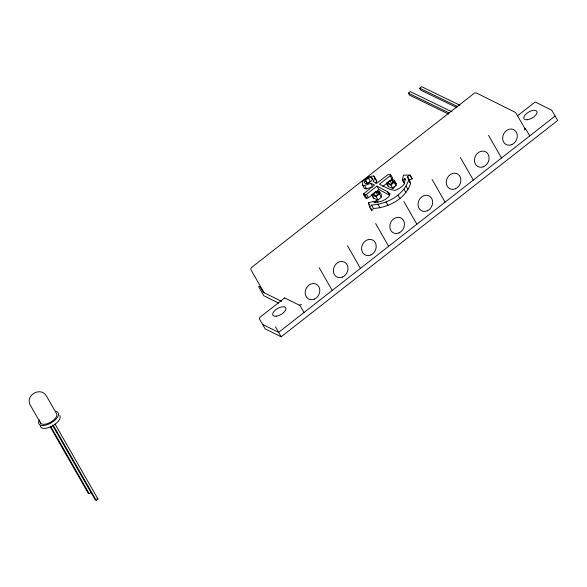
<?xml version="1.0" encoding="UTF-8"?>
<svg xmlns="http://www.w3.org/2000/svg" width="587" height="587" viewBox="0 0 587 587"><rect width="100%" height="100%" fill="white"/><g stroke="black" fill="none" stroke-linecap="round" stroke-linejoin="round"><path stroke-width="0.88" d="M259.307 318.492L259.88 317.318L284.57 297.998M381.257 197.195L379.312 193.798L379.496 191.487L377.602 191.237L375.416 191.868L371.652 194.811L373.596 198.208L378.101 200.101L381.257 197.195L381.44 194.884L379.496 191.487M373.846 195.5L373.068 194.143L376.282 195.735L377.896 194.473L378.828 192.874L377.742 191.993C373.332 192.301 370.94 197.137 366.846 198.296L365.562 198.002L363.617 194.605L363.749 193.644L374.594 184.934L370.771 183.386L364.542 185.448L362.48 185.11L362.194 181.875L364.806 179.395L369.348 176.496L373.868 175.99L376.766 181.229L375.79 183.423M396.034 185.631L394.09 182.234L394.347 180.304L393.165 179.717L390.194 180.304L386.437 183.247L388.381 186.644L392.879 188.537L396.034 185.631L396.291 183.702L394.347 180.304M410.144 175.087L407.488 176.511L409.433 179.908L412.162 178.859L410.144 175.087L403.394 175.168L402.315 180.128L402.821 180.385L404.634 178.536L405.14 178.786L404.494 183.614L402.484 186.057L399.527 188.368L394.677 190.43L389.541 189.256L379.385 184.223L390.135 175.806L390.465 174.251L387.934 174.721L376.744 183.254L373.193 181.493L374.822 177.832L373.868 175.99M390.649 180.326L392.079 179.204L392.409 177.648L390.465 174.251M409.433 179.908L410.57 183.562C405.478 198.773 388.748 207.549 373.493 208.466L371.754 210.689L369.803 207.292L371.549 205.068C386.804 204.151 403.533 195.376 408.625 180.172L407.488 176.511M39.534 419.793L38.815 421.217A11.138 5.18 -29.8 0 0 51.531 422.677A11.138 5.18 -29.8 0 0 55.369 411.326M365.283 180.319L364.153 182.506L365.745 183.636L368.541 182.968L371.666 180.737L372.804 178.551L371.211 177.413L368.409 178.088L365.283 180.319L367.235 183.716M371.652 194.811L376.157 196.704L379.312 193.798M386.437 183.247L390.935 185.14L394.09 182.234M448.688 114.12L409.513 95.131L408.383 93.157L410.328 91.631L451.946 111.809M456.855 107.634L420.806 90.163L419.676 88.189L421.62 86.663L459.973 105.286M363.617 194.605L364.901 194.899L366.486 194.312L376.964 186.108L387.53 191.692L390.113 194.003L388.777 196.777L385.556 199.301L381.748 201.194L373.897 202.794L376.751 200.776L377.918 202.816M374.719 192.785L378.909 189.506L389.474 195.089L387.53 191.692M382.761 186.497L387.06 183.129M393.371 187.29L394.618 186.306M517.33 115.896L535.205 102.006L551.641 110.151M555.119 116.057L278.62 332.374L262.624 324.45M259.439 318.88L265.155 328.867L281.151 336.799L557.65 120.482L551.934 110.495M50.203 426.8L88.233 493.285L89.305 493.814L90.992 492.493M52.316 424.959L95.197 499.808L96.268 500.337L97.963 499.009L55.002 424.005M390.164 180.979L387.581 182.784L390.795 184.384L392.674 182.909L393.444 181.229L391.918 180.473L390.164 180.979L391.72 183.694M362.48 185.11L364.424 188.508L366.486 188.845L372.716 186.783L370.771 183.386M369.803 207.292L368.357 202.801L376.751 200.776M419.676 88.189L457.361 106.46M408.383 93.157L449.187 112.939M395.11 183.115L396.291 183.702M304.015 312.511L300.83 306.95A1.856 0.492 52 0 0 299.121 305.079L284.9 298.027A1.856 0.492 52 0 0 284.541 298.365M281.643 301.417L263.314 292.333L260.268 287.006L259.109 286.434A1.856 0.492 52 0 0 259.043 287.425L263.805 295.738L278.598 303.075M96.892 498.48L97.963 499.009M529.723 135.927L526.539 130.358A1.856 0.492 52 0 0 524.837 128.494A1.856 0.866 -29.8 0 1 524.308 130.035M525.013 128.648L515.584 112.469L476.328 92.937L474.56 93.017L251.302 267.679L250.774 268.912L251.031 269.939L264.018 292.62A1.856 0.866 -29.8 0 0 264.201 292.774M488.523 135.318L501.511 157.998M460.311 157.389L473.298 180.07M432.091 179.461L445.085 202.141M410.218 175.462L412.162 178.859M408.625 180.172L410.57 183.562M404.634 178.536L405.412 179.893M402.821 180.385L404.766 183.782L402.315 180.128M406.028 186.094L407.972 189.491M403.988 189.205L405.933 192.602M390.135 175.806L392.079 179.204M391.918 180.473L393.085 182.513M403.878 201.539L416.865 224.219M398.015 195.178L399.96 198.575M390.935 185.14L392.879 188.537M386.606 183.335L388.55 186.732M374.822 177.832L376.766 181.229M376.964 186.108L378.909 189.506M386.041 201.95L387.985 205.347M371.211 177.413L372.378 179.453M377.742 191.993L378.916 194.033M368.409 178.088L370.36 181.486L367.499 183.504L365.554 180.106M376.091 192.206L377.646 194.921M376.157 196.704L378.101 200.101M373.332 193.93L374.117 195.288M378.057 204.518L380.002 207.915M371.82 194.899L373.765 198.296M364.542 185.448L366.486 188.845M366.486 194.312L368.431 197.709M371.549 205.068L373.493 208.466M364.901 194.899L366.846 198.296M363.749 193.644L364.916 195.676M368.357 202.801L369.531 204.834M375.665 223.61L388.653 246.291M347.453 245.682L360.44 268.362M319.24 267.76L332.227 290.44M275.435 326.812L281.151 336.799M53.314 425.333L96.268 500.337M50.629 426.287L89.305 493.814M40.613 423.168L30.641 405.764C24.155 395.689 40.76 385.732 46.571 396.24L56.535 413.644A9.282 4.314 -29.8 0 1 49.976 422.552A9.282 4.314 -29.8 0 1 40.246 422.082M371.028 208.444L371.754 210.689M301.417 304.418A1.856 0.866 -29.8 0 1 299.121 305.079M59.764 415.545A11.138 5.18 -29.8 0 1 51.891 426.235A11.138 5.18 -29.8 0 1 40.209 425.67M511.886 144.607A8.357 7.066 -63.6 0 0 515.159 130.659A8.357 7.066 -63.6 0 0 502.89 136.089A8.357 7.066 -63.6 0 0 511.886 144.607M527.309 119.741A7.426 3.449 -29.8 0 0 537.083 112.095A7.426 3.449 -29.8 0 0 526.869 113.276A7.426 3.449 -29.8 0 0 527.309 119.741M455.461 188.75A8.357 7.066 -63.6 0 0 458.733 174.809A8.357 7.066 -63.6 0 0 446.465 180.238A8.357 7.066 -63.6 0 0 455.461 188.75M314.39 299.121A8.357 7.066 -63.6 0 0 317.662 285.172A8.357 7.066 -63.6 0 0 305.394 290.602A8.357 7.066 -63.6 0 0 314.39 299.121M370.823 254.971A8.357 7.066 -63.6 0 0 374.088 241.03A8.357 7.066 -63.6 0 0 361.819 246.459A8.357 7.066 -63.6 0 0 370.823 254.971M399.035 232.9A8.357 7.066 -63.6 0 0 402.308 218.951A8.357 7.066 -63.6 0 0 390.039 224.388A8.357 7.066 -63.6 0 0 399.035 232.9M427.248 210.821A8.357 7.066 -63.6 0 0 430.52 196.88A8.357 7.066 -63.6 0 0 418.252 202.31A8.357 7.066 -63.6 0 0 427.248 210.821M342.603 277.042A8.357 7.066 -63.6 0 0 345.875 263.101A8.357 7.066 -63.6 0 0 333.607 268.53A8.357 7.066 -63.6 0 0 342.603 277.042M483.673 166.679A8.357 7.066 -63.6 0 0 486.946 152.73A8.357 7.066 -63.6 0 0 474.678 158.167A8.357 7.066 -63.6 0 0 483.673 166.679M276.206 316.195A7.426 3.449 -29.8 0 0 285.979 308.549A7.426 3.449 -29.8 0 0 275.765 309.723A7.426 3.449 -29.8 0 0 276.206 316.195"/></g></svg>
